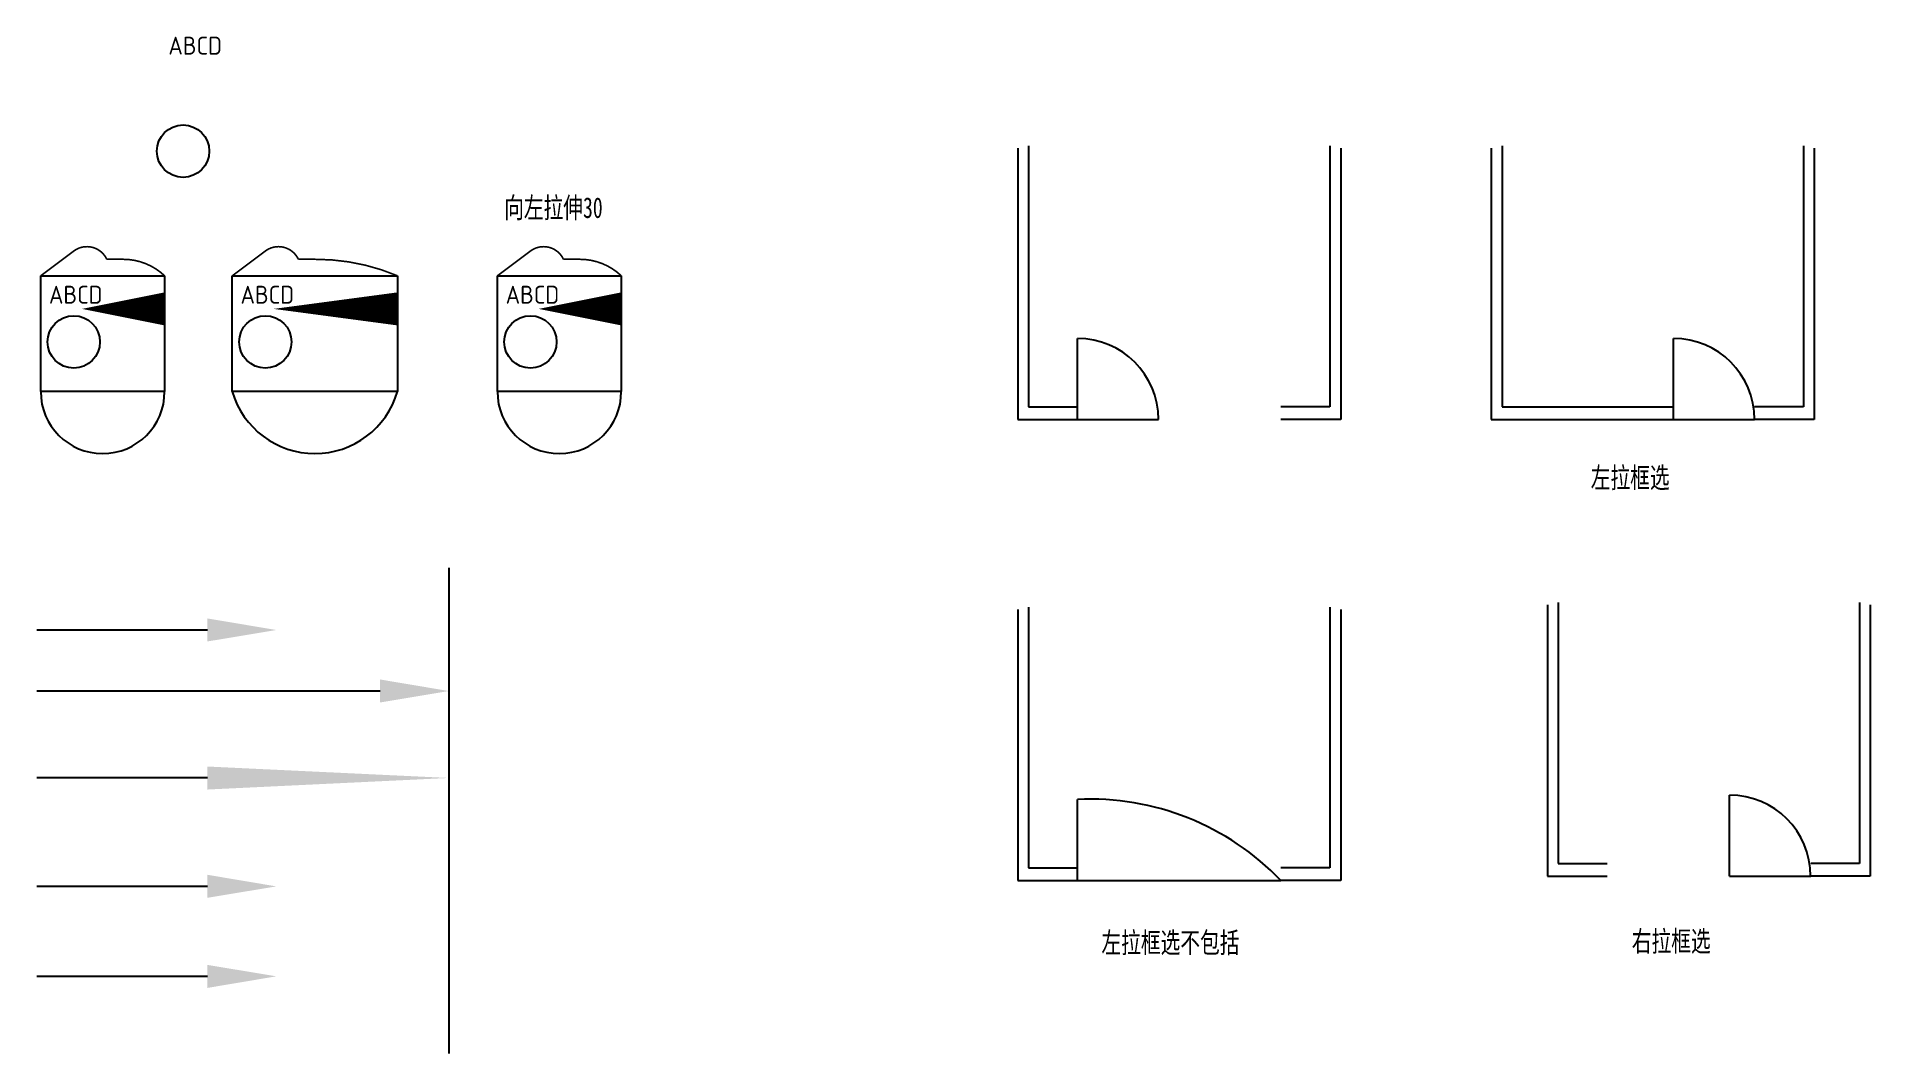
# Model space of a CAD drawing. Extents: x -11 to 1320, y -399 to 339.
import ezdxf

# ---------------------------------------------------------------- set-up
doc = ezdxf.new("R2010")
doc.units = 0
doc.header["$LTSCALE"] = 6
doc.layers.add('LAYER1', color=7, linetype='CONTINUOUS')
doc.styles.add('ISOCPX', font='isocp.shx')
doc.styles.add('样式 1', font='SimSun.ttf', dxfattribs={"width": 0.7})

msp = doc.modelspace()

# ---------------------------------------------------------------- linework, layer by layer
at = {"layer": 'LAYER1', "ltscale": 0.35}
for p, q in [((701.4, 257.7), (701.4, 60.8)), ((709.2, 259.4), (709.2, 69.9)), ((928, 259.4), (928, 69.9)), ((935.9, 257.7), (935.9, 60.8)), ((1045.2, 257.7), (1045.2, 60.8)), ((1053.1, 259.4), (1053.1, 69.9)), ((1271.8, 259.4), (1271.8, 69.9)), ((1279.7, 257.7), (1279.7, 60.8)), ((-8.1, 81), (-8.1, 165)), ((-8.1, 165), (81.9, 165)), ((81.9, 165), (81.9, 81)), ((131, 165), (251, 165)), ((131, 81), (131, 165)), ((251, 165), (251, 81)), ((323.5, 81), (323.5, 165)), ((323.5, 165), (413.5, 165)), ((413.5, 165), (413.5, 81)), ((744.7, 60.8), (744.7, 119.6)), ((1177.5, 60.8), (1177.5, 119.6)), ((81.9, 81), (-8.1, 81)), ((251, 81), (131, 81)), ((413.5, 81), (323.5, 81)), ((709.2, 69.9), (744.7, 69.9)), ((928, 69.9), (892.5, 69.9)), ((1053.1, 69.9), (1177.5, 69.9)), ((1271.8, 69.9), (1236.4, 69.9)), ((701.4, 60.8), (744.7, 60.8)), ((744.7, 60.8), (803.5, 60.8)), ((935.9, 60.8), (892.5, 60.8)), ((1045.2, 60.8), (1236.4, 60.8)), ((1045.2, 60.8), (1177.5, 60.8)), ((1279.7, 60.8), (1236.4, 60.8)), ((288.3, -47), (288.3, -399.4)), ((701.4, -77.1), (701.4, -274)), ((709.2, -75.4), (709.2, -264.8)), ((928, -75.4), (928, -264.8)), ((935.9, -77.1), (935.9, -274)), ((1085.9, -73.8), (1085.9, -270.7)), ((1093.8, -72.1), (1093.8, -261.6)), ((1312.5, -72.1), (1312.5, -261.6)), ((1320.4, -73.8), (1320.4, -270.7)), ((1218.2, -270.7), (1218.2, -211.9)), ((744.7, -274), (744.7, -215.2)), ((709.2, -264.8), (744.7, -264.8)), ((928, -264.8), (892.5, -264.8)), ((1093.8, -261.6), (1129.3, -261.6)), ((1312.5, -261.6), (1277.1, -261.6)), ((701.4, -274), (892.5, -274)), ((701.4, -274), (744.7, -274)), ((935.9, -274), (892.5, -274)), ((1085.9, -270.7), (1129.3, -270.7)), ((1218.2, -270.7), (1277.1, -270.7)), ((1320.4, -270.7), (1277.1, -270.7))]:
    msp.add_line(p, q, dxfattribs=at)
at = {"layer": 'LAYER1', "ltscale": 0.35, "const_width": 1.2}
for points in [[(-8.1, 165), (15.9, 183, -0.475971), (39.9, 177), (51.9, 177, -0.192582), (81.9, 165, 2.333333)], [(131, 165), (155, 183, -0.475971), (179, 177), (191, 177, -0.101695), (251, 165, 2.333333)], [(323.5, 165), (347.5, 183, -0.475971), (371.5, 177), (383.5, 177, -0.192582), (413.5, 165, 2.333333)]]:
    msp.add_lwpolyline(points, format="xyb", dxfattribs=at)
at = {"layer": 'LAYER1', "ltscale": 0.35}
for points in [[(81.9, 141, 24, 0, 0), (21.9, 141, 0, 0, 0)], [(251, 141, 24, 0, 0), (161, 141, 0, 0, 0)], [(413.5, 141, 24, 0, 0), (353.5, 141, 0, 0, 0)]]:
    msp.add_lwpolyline(points, format="xyseb", dxfattribs=at)
for points in [[(113, -92.1), (-11, -92.1)], [(238.3, -136.4), (-11, -136.4)], [(113, -199.5), (-11, -199.5)], [(113, -278.2), (-11, -278.2)], [(113, -343.5), (-11, -343.5)]]:
    msp.add_lwpolyline(points, dxfattribs=at)
for centre in [(95.3, 255.5), (15.9, 117), (155, 117), (347.5, 117)]:
    msp.add_circle(centre, 19, dxfattribs=at)
for centre, radius, start, end in [((744.7, 60.8), 58.8, 0, 90), ((1177.5, 60.8), 58.8, 0, 90), ((36.9, 81), 45, 180, 360), ((191, 98.5), 62.5, 196.2602, 343.7398), ((368.5, 81), 45, 180, 360), ((1218.2, -270.7), 58.8, 0, 90), ((753.9, -407.1), 192.2, 43.8594, 92.7421)]:
    msp.add_arc(centre, radius, start, end, dxfattribs=at)
for points in [[(113, -83.7), (163, -92.1), (113, -100.4)], [(238.3, -128), (288.3, -136.4), (238.3, -144.7)], [(113, -191.2), (288.3, -199.5), (113, -207.9)], [(113, -269.8), (163, -278.2), (113, -286.5)], [(113, -335.2), (163, -343.5), (113, -351.9)]]:
    msp.add_solid(points, dxfattribs=at)

# ---------------------------------------------------------------- texts
at = {"layer": 'LAYER1', "color": 1, "ltscale": 0.35, "style": 'ISOCPX'}
for p in [(84.6, 325.6), (-2.1, 144.8), (137, 144.8), (329.5, 144.8)]:
    msp.add_text('ABCD', height=13, dxfattribs=at).set_placement(p)
at = {"layer": 'LAYER1', "color": 1, "ltscale": 0.35, "style": '样式 1', "width": 0.7}
msp.add_text('向左拉伸30', height=15, dxfattribs=at).set_placement((328.4, 207))
at = {"layer": 'LAYER1', "ltscale": 0.35, "style": '样式 1', "width": 0.7}
for s, p in [('左拉框选', (1117.4, 11)), ('左拉框选不包括', (762.1, -326.5)), ('右拉框选', (1147.2, -325.5))]:
    msp.add_text(s, height=15, dxfattribs=at).set_placement(p)

doc.saveas('drawing.dxf')
